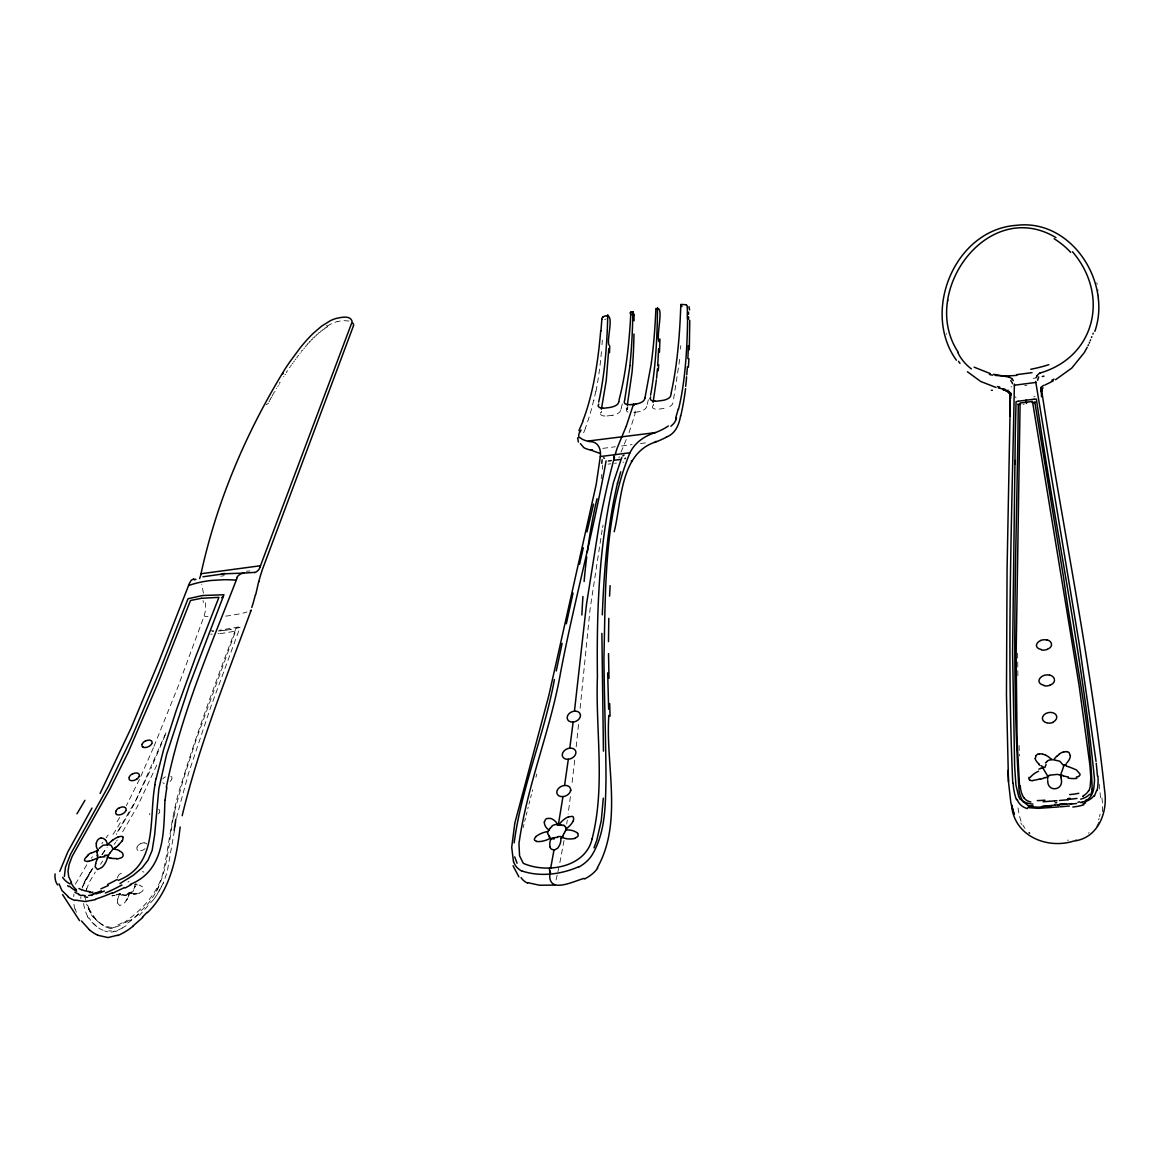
<?xml version="1.0" encoding="UTF-8"?>
<svg xmlns="http://www.w3.org/2000/svg" width="1163" height="1163" viewBox="0 0 1163 1163"><rect width="100%" height="100%" fill="white"/><g stroke="black" fill="none" stroke-linecap="round" stroke-linejoin="round"><path stroke-width="0.75" stroke-dasharray="5 3.75" d="M134.675 887.674C136.58 882.034 131.971 894.027 132.713 891.018M602.376 469.198L602.521 465.113M680.544 349.104L680.791 345.6M601.445 412.734L601.431 411.266M580.119 708.296L590.077 609.078L602.129 530.037M679.701 359.338L673.29 401.075M578.534 724.447L576.15 747.126M653.344 405.698L653.344 404.23M574.711 760.122L571.774 785.403M570.393 796.655L568.14 814.013M601.838 474.3L601.184 478.676M117.55 878.05L117.565 877.949A10.99 7.472 -25.3 0 1 117.783 876.989M567.297 820.017L566.715 823.971M627.875 406.469L627.337 409.609L627.133 406.977M564.04 840.544L559.766 863.135M1100.096 814.085L1099.587 816.63M602.594 527.58L603.059 525.153M652.428 405.902L652.399 406.061A7.647 3.722 -15.9 0 0 656.935 409.231A8.839 4.187 -14.2 0 0 659.116 409.1L664.204 408.402A8.839 4.172 -14.1 0 0 666.457 407.98M86.135 890.974L86.644 888.459M595.834 391.262L593.828 400.465M173.316 817.327C167.268 850.807 167.835 890.175 138.106 913.086M626.741 407.908L626.508 408.954M626.494 409.027L626.392 409.521A7.632 3.605 -14.6 0 0 628.093 412.124M558.691 868.252L557.949 871.639M648.329 399.723L647.239 404.39M557.193 875.027L555.623 881.743M672.883 402.863L672.737 403.517A7.676 3.649 -14.1 0 1 666.428 407.864M174.61 811.454L183.1 780.184L196.024 740.133L235.609 631.058L225.142 632.919M600.704 412.313L600.515 413.112M523.205 827.547L523.946 824.451M524.687 821.34L525.458 818.214M622.321 403.866L621.318 407.835M526.228 815.074L527.013 811.934M527.798 808.765L528.191 807.195M646.744 406.425L646.599 406.977A7.632 3.62 -14.5 0 1 640.246 411.324M528.991 804.026L529.805 800.871M530.604 797.716L531.418 794.562M535.925 777.247L536.739 774.107M532.247 791.407L532.654 789.837M621.231 408.169L620.94 409.303M129.108 893.998A23.056 14.072 -34.5 0 1 128.744 895.35C129.965 892.166 126.709 900.642 128.09 897.08A22.969 14 -34.7 0 1 127.392 898.534L125.749 901.281A14.232 8.839 -33.9 0 1 125.095 902.125L124.921 902.357A10.554 6.615 -33.7 0 1 123.99 903.375L119.774 905.599L117.492 903.011M86.455 889.637L89.362 882.092L95.337 872.046M1099.137 818.33L1098.642 819.886M82.515 886.875L92.938 868.092M204.179 615.925L205.633 609.877L205.328 602.754M235.551 629.488C216.289 680.5 197.23 731.629 181.413 783.833C171.208 813.388 169.725 844.818 162.427 875.041C156.423 894.58 141.45 910.266 124.688 922.128C109.191 935.75 91.775 920.282 86.687 904.087M585.527 428.144L582.212 436.183M82.079 888.11L84.637 881.481L92.051 869.095M117.885 876.655L118.539 875.361A3.707 2.5 -25.6 0 1 120.152 873.835A2.849 1.89 -26 0 1 121.257 873.486L122.319 873.413A5.146 3.344 -25.3 0 1 122.784 873.442L123.627 873.631M629.038 432.665L634.867 414.668L635.216 409.492M75.362 884.142L87.181 864.153M165.916 732.792L136.653 798.836L116.169 834.191M620.998 452.203L626.508 438.844M84.027 883.051L85.96 879.184M165.262 734.972L151.146 768.336M154.01 746.312L177.794 687.275L204.077 616.245A107.083 74.868 20.4 0 0 207.988 616.477M157.339 894.129L163.503 882.601L167.225 871.756L177.169 815.176L188.566 773.206L210.561 707.598L240.058 627.439L230.608 629.459M153.414 747.722L140.796 776.39M156.772 765.109L137.481 806.352L121.112 834.38M149.591 771.839L131.957 808.43L116.358 834.394M139.458 779.297L126.345 805.668M159.2 891.076L163.503 882.601M156.423 891.221L160.349 883.618M266.022 404.855L266.312 404.288A1.774 0.93 -21.4 0 0 268.479 403.139M127.305 898.752L126.098 900.773A20.004 12.241 -34.5 0 0 127.247 898.752M84.579 881.714L91.862 869.517L88.184 875.405M119.687 817.473L116.998 821.878M120.719 893.896L119.891 893.896A24.263 15.948 -29.7 0 0 119.455 894.609M157.02 894.638L154.345 898.548M100.483 864.313L102.664 861.071M102.097 854.66L107.185 847.391M101.922 854.543L106.647 847.769M116.562 841.009L117.332 839.904M115.791 842.099L114.25 844.294M91.31 858.236L92.357 856.768M108.174 834.99L106.066 837.869M101.821 843.64L102.882 842.201M153.952 899.101L139.371 915.426M129.035 893.228L128.061 894.114M129.035 881.365L127.93 882.165M121.926 894.609C128.177 897.531 135.882 891.381 134.937 884.665L136.013 883.895M131.841 891.774L130.169 892.646M134.923 884.81L135.678 884.243M129.515 920.02L122.871 924.207M1088.364 833.188L1089.193 832.606M126.084 925.733L122.289 927.929M127.741 894.318L127.639 894.376A7.748 7.109 69.3 0 1 122.566 894.667M122.1 885.392L120.661 885.973M120.182 893.475L116.867 894.769L120.138 893.475L119.222 893.882M139.502 893.082L141.959 891.599A3.184 1.759 -40.4 0 0 142.875 890.509A3.649 2.006 -40.3 0 0 143.412 888.75L143.093 887.529A10.205 5.67 -37.4 0 0 142.671 886.947M118.263 894.274L115.689 895.147M115.021 931.025L113.741 931.374M1035.114 396.539L1033.834 396.845M113.901 895.525L114.454 895.452M113.131 895.67L114.512 895.408M238.735 626.988L219.516 630.244M230.347 629.503L226.116 630.142M1068.39 840.108L1067.489 840.238M220.679 576.194L224.197 575.685M225.898 630.172L223.078 630.535M225.041 632.934L219.298 633.617M638.036 411.876L638.414 411.818A7.865 3.707 -14.5 0 0 640.29 411.426M612.043 415.322L607.028 415.976A8.781 4.114 -14.9 0 1 604.876 416.136M633.879 412.429L637.891 411.891M1026.842 385.258L1024.705 385.535M1023.033 404.302L1024.21 404.157M602.797 448.38L615.314 446.766M621.594 445.967L632.091 444.615M640.493 443.525L646.802 442.725M608.075 464.124L610.851 463.775M614.573 463.296L616.434 463.063M622.932 462.234L623.862 462.118M222.889 630.564L220.316 630.84M246.382 571.28L249.929 570.917M220.141 630.855L218.237 631.015M219.095 633.631L217.961 633.733M1011.912 386.828L1010.967 386.901M213.658 631.32L212.146 631.393M212.233 634.126L210.707 634.184M210.532 630.826L213.57 630.68M135.17 884.781L135.998 884.767M136.158 884.781L137.481 884.869M326.338 325.611L327.355 326.396M348.958 321.046L345.178 320.712A19.117 9.726 -19.8 0 0 337.314 321.613M131.753 893.635L134.515 893.969L133.178 893.882A20.832 13.607 -45.6 0 0 134.53 893.925M139.08 885.13L140.2 885.45M104.67 930.938L104.83 930.996A28.682 20.861 -44.5 0 0 107.708 931.781M92.008 922.39L97.721 927.362A58.092 42.987 -50 0 0 98.739 928.045L101.385 929.571A41.548 30.107 -43.4 0 0 104.699 930.734M270.514 398.415L270.412 398.328A1.774 0.93 -21.3 0 0 271.72 397.266M286.723 371.491L286.636 371.39A1.759 0.901 -20.8 0 0 287.741 370.692M305.956 345.178L306.029 345.266A1.73 0.887 -20.3 0 0 307.73 344.306M307.57 343.347L307.613 343.39A1.73 0.887 -20.2 0 0 309.373 342.474M96.006 919.7L87.399 906.253L90.67 912.781L85.844 900.569M312.731 337.968L312.745 337.982A1.73 0.872 -20.1 0 0 314.606 337.11M88.562 918.247L87.458 916.677M316.467 334.464L316.496 334.522A1.73 0.872 -20 0 0 318.4 333.592M1021.579 824.48L1020.838 822.895M76.453 912.257L75.188 909.132M309.518 341.98L309.358 341.66A1.73 0.872 -20.2 0 0 311.059 340.686M203.438 593.159L201.766 584.233M946.449 333.548L946.624 334.333M325 328.097L324.957 327.85A1.701 0.858 -19.9 0 0 327.254 326.847M1099.18 784.007L1100.605 798.429M85.742 899.668L85.611 898.359M80.829 898.505L80.785 896.964M1019.093 745.468L1019.413 756.023M1017.625 653.199L1017.901 676.328M618.905 457.786A146.015 32.855 83.6 0 1 619.283 456.652M604.716 319.651A3.896 3.14 -27 0 1 606.097 318.938M602.332 340.061A303.165 81.047 80.9 0 1 602.012 344.757M601.445 351.677A303.165 81.047 80.9 0 1 596.663 387.657A297.452 79.258 80.9 0 1 595.921 391.466M593.712 400.116A395.9 107.578 80.2 0 1 585.44 427.868M620.664 410.437A7.603 3.751 -13.9 0 1 614.282 414.886A8.781 4.143 -14.9 0 1 612.043 415.336M604.949 416.02A7.618 3.591 -15.1 0 1 600.471 413.112M203.045 600.515A45.183 25.106 73.8 0 1 203.394 602.536M74.955 909.219A58.339 45.037 -21.8 0 1 73.749 902.561M73.72 896.658A58.339 45.037 -21.8 0 1 73.981 894.129M120.283 822.706A296.347 213.309 -8 0 1 111.837 836.124M225.637 616.099A100.643 70.289 20.2 0 0 228.617 615.779L240.145 613.788A110.078 77.02 20.4 0 0 246.992 611.971M236.612 628.02A3.896 3.3 -45.9 0 1 237.775 627.25M138.339 914.351A68.632 51.274 -43.4 0 1 125.531 924.483M122.333 928.045A40.516 31.168 -43.8 0 1 118.393 929.935M117.783 930.618A29.22 21.952 -42.9 0 1 115.035 931.563M113.727 931.636A16.965 11.761 -39.1 0 1 111.052 932.072M111.357 930.807A17.881 12.008 -37.3 0 1 108.653 930.938M96.733 926.606A74.417 55.228 -49.9 0 1 89.013 917.869M87.69 916.531A67.803 50.532 -39.1 0 1 83.591 903.535M100.512 923.407A70.812 51.812 -41.7 0 1 91.325 914.787M103.158 925.472A54.85 40.007 -49.6 0 1 100.425 923.596M110.311 928.408A30.645 22.17 -46.6 0 1 103.391 925.443M112.389 928.408A11.659 8.199 -41.8 0 1 110.689 928.321M115.37 926.984A15.555 10.191 -35.7 0 1 112.622 927.652M122.289 922.739A32.709 22.955 -38.8 0 1 115.878 925.792M138.673 913.711A71.277 54.719 -42.1 0 1 129.951 920.762M173.912 817.124A405.117 224.91 -39.4 0 1 175.22 811.265M327.166 326.12A22.257 11.339 -19.7 0 1 337.299 321.54M269.569 401.162A1.774 0.93 -21.3 0 1 268.944 401.802M270.645 399.214A1.774 0.93 -21.3 0 1 269.249 400.217M272.811 395.318A1.774 0.93 -21.2 0 1 271.837 396.147M273.916 393.37A1.774 0.916 -21.2 0 1 272.52 394.373M275.035 391.437A1.774 0.916 -21.2 0 1 273.625 392.44M276.707 388.151A1.774 0.916 -21.1 0 1 276.213 388.442M278.422 385.651A1.774 0.916 -21 0 1 277.666 386.349M279.585 383.732A1.774 0.916 -21 0 1 279.135 384.212M280.225 382.336A1.759 0.916 -21 0 1 279.324 382.787M283.917 376.507A1.759 0.901 -20.9 0 1 283.496 376.797M285.546 374.166A1.759 0.901 -20.8 0 1 284.935 374.762M286.767 372.262A1.759 0.901 -20.8 0 1 286.389 372.683M290.576 366.578A1.759 0.901 -20.7 0 1 289.296 367.493M291.709 364.891A1.759 0.901 -20.7 0 1 290.75 365.545M293.178 362.827A1.759 0.901 -20.6 0 1 292.218 363.597M294.515 360.966A1.745 0.901 -20.6 0 1 293.658 361.664M295.882 359.076A1.745 0.901 -20.6 0 1 295.126 359.745M297.292 357.215A1.759 0.901 -20.5 0 1 296.594 357.855M298.658 355.355A1.745 0.887 -20.5 0 1 298.033 355.936M297.568 356.169A1.745 0.887 -20.5 0 1 297.103 356.329M300.098 353.494A1.745 0.887 -20.5 0 1 299.749 353.872M301.551 351.648A1.745 0.887 -20.4 0 1 300.941 352.215M303.034 349.816A1.745 0.887 -20.4 0 1 301.508 350.761M304.575 347.955A1.745 0.887 -20.3 0 1 303.848 348.595M306.116 346.138A1.73 0.887 -20.3 0 1 305.273 346.821M312.803 338.898A1.73 0.872 -20.2 0 1 311.088 339.858M316.467 335.351A1.715 0.872 -20.1 0 1 314.635 336.325M320.45 331.877A1.715 0.872 -20 0 1 318.502 332.851M322.573 330.19A1.701 0.858 -20 0 1 320.552 331.164M324.884 328.431A1.701 0.858 -19.9 0 1 322.718 329.507M130.067 892.762A2.5 2.035 -57.4 0 1 129.297 892.791L129.238 893.271A24.161 14.77 -34.3 0 1 129.151 893.795M129.006 892.573A4.565 3.373 -12.3 0 1 127.378 893.693M122.26 895.306A4.405 3.78 62.2 0 1 119.731 894.042M117.507 902.866A17.474 11.354 -31.2 0 1 117.797 899.464M117.71 899.348A22.766 14.988 -29.6 0 1 118.088 897.952L118.742 896.135A22.853 15.061 -29.5 0 1 119.396 894.74M130.154 893.199A20.018 12.837 -42.2 0 1 129.282 892.791M142.468 871.77A3.242 1.832 -34.8 0 1 143.892 872.163M135.969 883.851A19.495 12.72 -35.1 0 1 135.112 884.52M140.418 885.799A15.875 8.621 -32.1 0 1 142.468 886.86M139.502 893.039A9.304 5.641 -41.4 0 1 138.455 893.417M137.772 893.373A15.773 9.886 -42.8 0 1 134.763 893.751M131.477 893.678A21.85 14.247 -45.1 0 1 130.314 893.286M170.743 776.288A5.35 3.155 -28.6 0 1 171.717 777.146A5.103 3.053 -30.5 0 1 171.862 778.934M171.731 779.181A5.103 3.024 -31.7 0 1 170.103 781.405M164.317 783.339A5.51 3.358 -31 0 1 163.634 783.164A5.51 3.533 -31.1 0 1 163.256 783.092A5.103 3.242 -30.1 0 1 162.762 782.801M162.791 778.934A5.103 3.242 -26.4 0 1 165.437 776.84M158.517 809.23A5.452 3.256 -29.4 0 1 159.505 810.102A5.204 3.14 -31.3 0 1 159.636 811.963M159.505 812.21A5.204 3.126 -32.5 0 1 158.473 813.867M149.765 814.841A5.204 3.344 -30.9 0 1 149.809 813.373M140.578 843.684A5.888 3.547 -29.2 0 1 144.212 842.826M144.168 842.913A5.568 3.358 -30.2 0 1 146.8 844.076M145.084 848.699A5.742 3.562 -32.7 0 1 138.455 850.56A5.742 3.736 -32.9 0 1 138.092 850.473M137.932 850.429A5.321 3.431 -31.9 0 1 137.03 847.464M136.987 847.231A5.321 3.445 -28.2 0 1 140.418 843.8M1021.056 821.311A91.339 64.866 31 0 1 1017.785 805.465M1025.025 828.376A26.356 20.047 23.7 0 1 1022.815 825.003M1076.415 839.73A44.95 43.743 30.6 0 1 1075.601 839.919M1098.642 822.415A24.263 21.225 -23.7 0 1 1096.694 826.428M1101.913 797.934A94.799 71.219 -40.6 0 1 1102.306 813.664M1015.692 396.743A13.636 6.934 31.2 0 1 1015.91 397.891M947.99 301.333A210.866 119.208 -26.4 0 1 948.325 299.647M1098.177 294.428A200.254 124.078 2 0 1 1098.076 302.569M1096.811 282.74A200.254 124.078 2 0 1 1097.116 284.412M1097.814 289.442A200.254 124.078 2 0 1 1097.974 291.099M1035.463 377.946A62.206 9.449 -10 0 1 1033.209 378.382M1008.946 390.027A58.586 16.02 -7.1 0 1 1004.352 390.259M112.884 895.699L112.767 895.728A17.954 13.491 -31.9 0 1 111.895 895.859L112.884 895.699M136.682 893.838L134.661 893.969L136.682 893.838"/><path stroke-width="1.5" d="M687.348 307.032L687.304 318.807M629.881 365.516A387.105 89.086 79.5 0 0 632.846 311.786L634.082 315.086L632.701 315.289M601.882 633.384L603.437 751.094M608.482 641.627L608.787 618.367M1063.723 765.966L1061.906 771.563M689.761 320.421L689.31 349.772M608.932 345.018C606.475 339.48 614.471 314.737 606.577 315.798M1015.197 463.79L1015.255 460.446M1063.854 765.734L1064.552 765.152M658.854 341.588C656.194 334.479 664.349 305.157 656.557 308.936M1018.279 404.593C1017.102 533.119 1010.676 662.096 1019.05 790.447A91.63 64.895 -36 0 0 1019.573 793.268L1021.303 798.37A31.663 22.242 -39.8 0 0 1023.295 801.845M1010.036 416.005L1010.385 392.556L1010.487 398.269M1012.769 783.266C1006.635 650.306 1011.912 517.099 1014.383 384.11M659.944 338.985L659.465 352.171M609.514 352.665L609.746 345.905M632.948 311.757L630.128 312.614L630.84 315.071M1060.918 776.71A24.699 18.681 -2.1 0 0 1060.482 775.14L1061.499 772.436M658.621 348.696L657.691 365.633M1041.466 387.904L1040.638 391.509L1042.964 387.831M1047.645 777.931L1047.63 779.181M602.303 614.864C604.12 570.524 607.333 525.923 617.64 482.63M608.787 348.624L606.243 380.577L601.402 409.231M570.699 789.997L570.655 790.404A7.211 5.263 -22.9 0 0 564.564 785.461L568.329 759.25M609.572 596.125L610.124 585.643M601.678 321.337L601.809 319.374M601.794 319.52L601.794 319.447A4.027 3.038 -24.4 0 1 602.885 316.976M603.306 798.167L601.271 820.685L596.793 840.253M688.409 367.217L688.932 358.669M1047.645 777.829L1047.834 776.215M164.957 800.115C163.634 831.458 165.306 870.331 130.271 884.374M601.634 321.918L600.937 331.135M658.229 370.721L658.709 364.702M657.444 368.875L656.572 378.266M601.794 463.368L602.129 459.734M686.475 378.964L685.661 386.349M606.083 460.897C593.508 531.782 574.144 601.387 560.653 672.156C550.593 730.262 526.97 785.33 518.96 843.727L519.57 855.823L523.292 863.324C546.697 873.747 585.454 867.7 592.171 838.712L591.982 839.308C605.647 786.333 595.441 730.742 597.404 676.808C596.619 611.694 598.785 545.898 613.526 482.238L621.812 457.292M629.953 365.72L624.735 399.752M656.412 379.792L653.112 402.325M569.826 748.158A7.094 5.248 -23.5 0 1 575.874 753.101A7.094 5.248 -23.5 0 1 568.329 759.265A7.094 5.248 -23.5 0 1 562.296 754.307A7.08 5.219 -24.2 0 1 569.797 748.143L573.141 722.034A6.862 5.132 -24 0 1 567.544 715.914L567.748 715.492A6.847 5.132 -24.6 0 1 569.463 713.326A6.905 5.19 -24.5 0 1 574.449 711.175L586.53 604.077L599.163 524.571A928.016 168.446 86.8 0 1 614.137 458.469M514.162 842.855C521.504 787.162 544.328 734.812 554.388 679.57M1092.202 789.125C1089.818 718.312 1072.955 648.373 1063.68 578.229L1034.866 402.485M96.253 843.64L96.34 843.102A11.194 6.237 -37.1 0 1 96.587 842.157L97.343 840.529A3.765 2.108 -37 0 1 98.928 838.843A2.893 1.672 -36.9 0 1 99.945 838.334L100.948 838.116M651.454 362.754L645.145 396.859M598.32 405.727L598.683 404.012M614.166 531.709C621.798 502.489 619.516 452.669 656.426 441.736M180.149 826.966C176.645 857.64 170.467 890.146 147.396 912.679M544.444 821.907L545.462 819.537A3.024 2.166 -23.4 0 1 547.061 818.476L550.375 818.403A11.368 8.199 -23.5 0 1 552.207 819.057A20.629 14.857 -23.6 0 1 557.789 824.93M166.324 787.525C180.512 715.056 210.488 646.802 237.019 578.215M570.539 790.942L570.626 790.535A7.211 5.263 -22.9 0 1 562.95 796.611L558.342 824.843M107.316 857.901A24.568 15.541 -29.9 0 0 107.432 857.378L107.505 856.855A2.559 1.425 -49.9 0 1 107.985 856.07M154.955 784.894C148.617 818.926 158.604 864.691 118.175 880.391M560.799 838.218A18.71 13.273 -22.7 0 1 557.644 848.234L553.937 850.298L550.71 867.976M200.763 574.9C216.478 501.791 246.352 431.662 285.604 368.133A477.004 267.781 -16.6 0 1 289.471 362.391L299.952 348.159A195.035 102.344 -20.4 0 1 307.061 339.741L310.521 336.049A109.075 55.766 -21.3 0 1 313.283 333.316L321.511 326.236L330.277 320.741A18.143 8.984 -21.9 0 1 336.034 318.473C340.977 317.499 349.932 314.984 352.04 321.119A13.491 6.673 -21.8 0 1 351.938 322.369L259.814 567.515M550.157 870.942C546.043 895.35 571.687 881.888 584.059 878.385M650.321 398.473L650.626 396.903M200.705 575.205L199.658 578.578M627.308 405.131L632.032 372.364A307.105 69.795 80.1 0 0 633.966 334.014M156.147 778.73L163.62 749.539L176.514 709.663L195.617 656.964L218.906 597.36L201.533 598.291M182.169 815.728C199.047 745.294 226.291 677.855 251.223 609.994M556.248 670.978L562.107 643.386M624.618 400.305L624.284 401.875A7.472 3.504 -14.6 0 0 628.95 404.637A7.996 3.736 -14.6 0 0 630.55 404.666L630.986 404.622M566.337 623.775L573.039 593.086M671.327 393.196L670.47 396.379A7.589 3.722 -13.3 0 1 664.393 400.072A9.638 4.536 -14.1 0 1 662.169 400.479L657.182 401.133A9.624 4.507 -14.2 0 1 655.016 401.308M255.7 594.715L258.724 581.471M579.508 564.302L583.303 547.758M586.995 531.927L593.537 504.102M680.588 415.671C679.163 424.422 675.616 433.494 666.588 436.997M1096.709 790.259L1094.412 796.103M644.738 398.458L644.971 397.586L644.564 399.156A7.487 3.678 -13.5 0 1 638.153 403.561A8.01 3.765 -14.5 0 1 636.394 403.91L636.103 403.939M678.32 408.867L675.688 417.895M618.774 401.787L619.036 400.828M1094.848 331.368C1112.017 282.187 1071.443 218.775 1016.724 225.302C954.91 229.315 921.154 311.451 956.408 360.225M618.731 401.933L618.512 402.732A7.283 3.562 -14.1 0 1 612.087 406.963A9.566 4.478 -14.9 0 1 609.892 407.457L604.964 408.097A9.58 4.463 -14.9 0 1 602.841 408.271M59.793 871.349L67.832 851.883L91.979 808.052M615.183 454.646L615.692 452.829A155.784 35.064 83.6 0 1 617.451 447.45L626.174 426.37M617.466 483.299L620.737 471.785M1029.051 777.291L1028.848 778.352A3.722 2.719 -24.4 0 0 1030.258 780.315M1036.088 377.786L1037.105 375.707M1091.505 337.474L1091.795 336.689M261.675 571.455L353.508 325.713A12.88 6.542 -19.7 0 0 353.537 325.291M593.988 847.798L596.604 840.849M578.941 430.586L582.852 421.486M1090.269 340.672L1090.589 339.872M1092.479 792.933L1092.74 792.308A48.017 34.149 20.5 0 0 1093.874 787.496L1094.456 781.565A133.425 96.02 19.6 0 0 1094.456 778.919C1081.837 651.44 1054.812 525.734 1036.378 399.098L1034.329 399.185M626.334 425.992L633.559 404.041L634.169 405.436M1089.222 343.1L1089.586 342.271M562.325 836.648L562.165 837.011A3.271 1.614 -62.2 0 0 562.063 837.622M96.892 851.781L97.096 851.389A6.397 4.274 39.7 0 1 97.736 850.72M1088.059 345.6L1088.466 344.771M1087.231 347.272L1084.556 352.069M562.732 835.848L563.939 833.638M100.105 793.428L131.07 728.096L158.953 661.267L189.336 583.535L191.183 580.279L193.436 579.072M565.233 831.327L564.186 833.217M565.363 831.08L565.814 830.251M668.376 426.021L665.28 427.94A41.112 14.567 -12.4 0 1 661.776 429.801A46.026 16.282 -12.4 0 1 656.557 432.156C644.985 435.558 634.242 442.638 629.401 454.064C603.699 518.131 605.734 589.641 603.931 657.531C604.237 698.105 605.879 738.65 605.996 779.225C605.458 804.97 605.647 832.737 591.807 855.401A31.038 22.301 -20.8 0 1 578.985 866.973M107.796 855.997L109.787 853.279M1035.884 755.746L1035.332 758.552M282.624 373.919L282.842 373.643A2.021 1.294 20.1 0 1 283.263 373.468M1084.076 352.854L1071.777 368.06L1055.568 379.719M122.071 841.082L122.202 840.864A11.179 7.458 -24.6 0 0 122.726 839.904L123.045 837.273M99.248 848.379L103.1 845.239L107.534 844.89A20.832 13.433 -29.8 0 1 108.479 843.786M597.244 867.918C623.194 822.125 605.312 764.716 608.845 715.361M109.86 853.162L112.666 849.455M1066.936 762.812L1067.692 761.896A19.655 14.378 7.5 0 0 1070.411 755.543M550.593 872.439C549.343 873.006 548.907 865.97 550.637 868.136M535.678 836.924L534.486 838.727A3.053 2.166 -23.4 0 0 534.733 840.34L536.608 841.3M1045.464 762.972L1046.86 761.765M1056.571 756.284L1054.158 759.148A25.048 18.986 -0.2 0 0 1053.678 759.933M86.76 856.535L85.364 858.12A3.693 1.963 -40.1 0 0 84.506 859.951A3.227 1.701 -40 0 0 84.739 860.751L86.396 861.376A9.464 4.841 -35.2 0 0 87.283 861.405L87.588 861.332M142.758 917.476L132.713 926.228M118.321 845.341L116.213 847.1M87.995 855.445L87.763 855.648A10.365 5.873 -39.4 0 0 86.731 856.506M111.735 840.907L110.02 842.375A23.216 15.177 -29.5 0 0 108.726 843.48M113.16 839.831L113.8 839.41A17.43 12.182 -28.5 0 1 117.245 837.375L118.103 837.069M1059.057 754.191L1059.377 753.973A18.027 14.349 9 0 1 1061.877 752.519M1039.722 373.119C1095.895 356.954 1109.546 294.69 1072.446 251.717M561.903 837.68L561.206 838.087M1045.043 384.997L1053.256 380.912M119.934 883.56L133.367 875.216L142.249 867.685L148.064 860.097L152.135 850.444L154.664 834.714L158.866 788.718L166.585 754.496L189.424 685.036L223.95 594.758L202.595 595.514M91.848 852.901L97.169 850.676M124.528 887.514L112.448 893.329M578.796 866.711C561.467 874.271 540.635 877.135 522.449 871.131M96.951 858.25L97.925 858.047A24.714 14.915 -33.7 0 0 97.474 858.759M108.29 885.552L100.905 888.808M96.427 858.498L93.055 859.908M1045.188 777.48L1043.763 778.105M1078.406 776.491L1076.327 777.117M1038.893 769.136L1039.271 768.976A25.819 22.751 -11.3 0 1 1040.725 768.481M104.394 891.032L100.352 892.632M1043.211 778.323L1040.463 779.326M117.783 935.168L107.97 937.567L97.707 935.226M1040.812 640.479L1040.609 640.551A7.385 5.088 -10.4 0 0 1036.815 643.997A7.327 4.986 -12.3 0 0 1036.509 645.014A7.312 4.972 -12.5 0 0 1036.466 645.785M1047.369 649.216L1047.412 649.201A7.414 5.045 -1.4 0 0 1051.512 644.287M575.104 838.145L577.371 836.822A3.053 2.195 -22.1 0 0 578.215 835.136L577.604 833.478M1049.971 685.109L1050.262 685.007A7.705 5.393 -0.9 0 0 1054.478 680.195M1085.675 802.921L1083.015 803.793M568.722 816.862L572.109 816.368A3.024 2.181 -22.5 0 1 573.417 817.167L573.679 819.45A10.961 7.952 -22 0 1 573.228 820.874M92.647 860.053L91.426 860.46M108.086 844.469L111.067 845.356L113.247 849.077M1037.919 754.22L1039.228 753.915M91.208 860.533L91.092 860.576A18.215 8.548 -32 0 1 89.347 861.071L89.115 861.085M1081.953 802.252L1080.689 802.615M95.526 899.61L85.219 901.543L75.377 900.089M1049.244 775.227L1057.414 774.384L1060.452 775.096M92.488 895.132L91.208 895.423M254.392 572.385L245.277 572.996A22.388 14.305 58.8 0 0 236.612 577.778M1063.956 751.865L1065.134 751.661M1018.032 401.264L1016.055 401.7L1015.299 433.305L1012.58 652.676L1014.645 766.388L1015.924 785.054L1018.643 796.277M1018.352 401.206L1034.009 399.2M1014.383 385.229L1035.826 382.438L1079.06 642.848L1096.026 761.387M202.944 576.79L224.226 573.781L244.099 573.097M1032.046 372.654L1016.869 374.631M1054.608 760.02L1059.784 761.227L1063.622 765.559M1076.531 803.459L1070.382 804.229M202.406 595.543L188.043 598.727L158.255 674.555L131.012 738.985L108.421 786.188L70.478 854.398L65.477 867.118L64.387 876.393M201.33 598.305L190.485 600.486L157.616 684.033L128.061 752.606L110.078 788.834L72.208 856.244L69.097 864.603L68.006 871.218L68.733 876.815L71.437 882.324M606.214 315.842L605.327 315.987A3.693 2.806 -24.3 0 0 603.016 317.048M608.336 460.999L611.273 460.592M1018.454 404.491L1020.474 404.215M631.058 404.608L635.885 403.968M200.995 573.737L260.512 565.741M579.901 437.535L581.602 438.829A41.01 14.508 -12.6 0 0 583.826 439.934A45.968 16.238 -12.6 0 0 587.489 441.111L655.467 432.607M592.374 449.718L590.397 450.008A46.375 16.573 -12.6 0 1 583.884 447.682L580.381 443.597M655.249 441.635L657.357 441.359A46.433 16.616 -12.4 0 0 666.632 437.012M513.465 861.652L511.705 847.26L514.831 823.055L548.82 695.561L596.168 484.637L600.312 456.55L630.113 452.741M631.32 461.173L632.25 461.057M1088.844 790.724A37.012 26.545 16.7 0 0 1090.196 786.522L1090.836 777.582L1089.905 765.21L1079.09 685.356L1032.482 401.453L1020.184 403.023L1020.067 405.393L1016.142 653.737L1017.058 739.348L1019.5 785.825M1032.148 402.718L1034.692 402.413M620.388 459.472L614.369 460.199L613.875 456.172L614.558 457.582M1071.588 803.633L1066.791 804.113M221.566 573.868L225.113 573.504M1068.434 799.693L1059.522 800.493M1069.349 806.032L1060.176 806.817M103.507 856.84L104.888 856.709M99.248 857.189L100.163 857.116M102.737 856.913L100.512 857.102M1066.558 804.142L1060.002 804.694M1051.832 805.77L1042.862 806.468M1049.433 801.307L1054.419 800.9M1054.637 800.885L1056.978 800.696M1049.084 801.336L1043.138 801.743M1059.013 804.767L1057.749 804.869M1054.754 805.101L1041.539 806.54M1054.914 805.087L1057.312 804.898M1058.941 806.918L1038.326 808.343L1027.903 807.616M1057.589 805.305L1059.435 805.159M554.809 885.087L539.617 885.247L527.944 882.702M1039.649 753.886L1040.827 753.886A10.947 8.635 -17.8 0 1 1042.702 754.191M116.707 858.861L117.536 858.817A9.435 5.946 -21.2 0 0 118.728 858.614L121.548 857.654A3.227 2.21 -22.1 0 0 122.58 856.724A3.693 2.559 -21.7 0 0 123.118 854.936L122.682 853.497A10.351 7.152 -24.8 0 0 122.159 852.755L122.013 852.581A16.122 11.179 -27 0 0 119.542 850.996M1065.555 751.618L1066.922 751.691M553.937 850.298L550.913 848.772A11.252 7.996 -22.8 0 1 550.186 847.275M1032.817 780.78L1030.723 780.518A4.972 3.605 -23.2 0 1 1030.244 780.329M113.465 849.092L114.57 849.194M1033.151 806.017L1031.974 805.901M556.83 824.669L556.99 824.683A3.62 2.922 -24.1 0 1 557.877 824.8M1033.34 806.526L1028.761 805.683M114.744 849.208L116.678 849.601M1068.361 776.971L1065.323 776.433M993.667 374.297L1009.15 377.117M194.788 579.159L195.936 579.436M1003.044 388.965L998.465 388.02M1003.349 389.024L1005.443 389.474M1046.729 639.984L1046.395 639.926A7.705 5.67 -6.6 0 0 1040.783 640.435M589.772 441.635C598.247 441.388 601.329 449.383 600.312 456.55M589.35 441.547L588.304 441.315M591.051 450.168L599.527 453.265M1068.317 766.621L1067.997 766.548A26.109 22.708 4.7 0 0 1066.384 766.199M1064.828 776.317L1063.098 775.881M111.648 858.367L110.122 857.945M1068.71 766.722L1076.415 769.906L1079.991 774.02A3.823 2.777 14.5 0 1 1078.886 776.244A5.103 3.663 12 0 1 1078.421 776.506M990.382 373.614L974.1 367.159M82.035 895.176L82.268 895.234A29.017 14.552 -22.4 0 0 85.204 895.597M996.037 387.453L980.7 381.479L967.398 371.724M117.521 849.862L119.251 850.56M1003.073 389.605L1008.655 391.669L1003.146 389.547C1004.716 388.079 1013.162 396.467 1009.746 393.167L1010.923 394.49L1009.746 393.167M79.04 894.216L76.671 893.169A58.412 27.36 -17.3 0 1 75.726 892.719L74.897 892.195M1028.034 805.421L1023.309 801.83M1045.711 755.223L1045.944 755.339A23.682 18.855 -18.4 0 1 1048.663 756.939L1051.614 759.468M1055.902 237.601C988.07 196.62 918.305 292.698 958.356 352.462M68.239 896.644L61.93 890.524L59.051 883.88M1039.707 765.225L1038.763 764.382M89.318 929.688L81.497 921.009M1008.306 391.713L1011.185 394.708L1008.277 391.495L1011.04 394.606L1008.277 391.655L1010.022 393.516M1012.086 378.978L1013.336 380.621M98.259 850.211L98.186 850.138A23.115 13.316 -30.2 0 1 97.823 849.746M68.486 886.642L67.716 885.595M79.578 920.66L62.555 894.58M960.013 363.423L958.501 361.315M98.143 857.436L96.936 855.387M1020.285 799.432L1020.038 799.039A38.859 27.999 -30.8 0 1 1018.614 796.292M550.884 838.959A8.097 5.771 -22.8 0 1 550.303 838.654L549.212 836.953M518.902 876.887L513.057 865.781M1017.145 800.159L1016.477 798.908M566.134 828.681L566.337 829.117A6.993 5.015 -22.5 0 1 566.425 829.582L566.425 829.582A3.445 0.814 -89.7 0 0 566.265 829.612A5.771 1.018 -75.9 0 0 565.887 829.83M517.055 863.222L514.7 856.884M689.019 306.683L689.586 309.896M1047.689 776.041L1043.167 768.539M578.404 442.027L577.589 437.87M107.374 843.8L106.385 841.43A23.275 13.898 -39.4 0 0 105.702 840.427M681.94 306.654L681.111 304.401L683.931 304.619A3.736 2.849 -22 0 1 686.243 305.04M1010.414 393.603L1007.071 569.754L1006.46 695.067L1008.495 781.783L1010.836 802.615L1014.151 814.391L1011.592 805C1013.773 835.688 1046.802 849.644 1073.769 841.053C1097.727 838.334 1107.83 812.952 1104.734 791.61C1090.472 659.072 1062.851 528.322 1042.586 396.67L1041.161 387.991L1041.67 391.277L1041.525 390.332M1035.826 382.438L1035.695 381.508M1026.144 400.028L1026.522 402.994M1026.478 403.43L1026.275 402.005M95.337 867.089L97.576 869.561L101.922 867.409A10.729 6.658 -30.6 0 0 102.809 866.493L103.1 866.188A14.465 9.042 -30.4 0 0 103.696 865.432L104.132 864.865A20.338 12.778 -30.2 0 0 105.339 862.859L105.513 862.641A23.376 14.799 -29.7 0 0 106.167 861.26L106.88 859.472A23.464 14.886 -29.6 0 0 107.272 858.12M1096.244 763.233L1097.465 776.128M1047.732 780.518C1047.311 792.788 1064.043 790.578 1061.238 779.021M1061.194 778.469L1061.15 778.032A26.545 20.062 -1.5 0 0 1060.932 776.811M1070.222 755.528L1069.219 752.839A3.576 2.689 5.9 0 0 1066.936 751.661M1041.554 396.859L1041.263 389.75L1041.307 391.684M1008.016 770.371L1008.495 781.783M609.674 703.571L610.066 716.219M608.656 709.256L607.682 672.868M608.976 678.392L608.525 653.65M688.511 312.149L688.554 314.301M688.598 316.743L688.641 319.185M630.884 311.844A386.567 98.433 80.4 0 1 619.079 399.825M634.009 314.955A307.105 69.795 80.1 0 1 634.053 320.77M602.928 408.14A7.501 3.518 -15 0 1 598.262 405.742M607.769 314.722A385.491 93.592 79.4 0 1 598.669 402.064M522.245 871.349A31.008 21.792 -24.4 0 1 513.537 861.623M527.508 883.139A30.979 20.294 -25 0 1 521.053 877.585M600.704 330.626A384.822 104.379 80.2 0 1 582.736 421.108M580.221 431.618A62.293 20.004 -22.4 0 1 581.078 430.034M579.159 437.768A41.039 14.203 -16 0 1 579.828 431.909M688.351 345.629A306.858 60.403 80.4 0 1 687.856 358.64M687.362 366.912A306.858 60.403 80.4 0 1 686.751 374.835M686.577 376.768A301.043 59.357 80.4 0 1 686.388 378.673M685.574 388.602A400.973 80.131 79.9 0 1 680.689 416.078M655.888 308.457A388.238 93.622 80.6 0 1 651.382 362.551M657.488 307.599A388.209 83.852 79.8 0 1 650.568 395.158M680.806 304.561A389.343 88.65 80.8 0 1 671.196 392.76M655.147 401.075A7.327 3.46 -14.3 0 1 650.262 398.473M581.863 614.98A813.737 263.739 72.6 0 1 582.939 596.488M584.117 581.485A813.737 263.739 72.6 0 1 586.704 556.946M587.344 552.018A813.737 263.739 72.6 0 1 597.055 498.694M597.753 868.049A30.979 21.501 -16 0 1 584.495 878.981M686.359 304.924A4.071 3.096 -21.6 0 1 687.348 307.032M687.58 319.505A389.707 77.906 79.9 0 1 678.465 409.391M676.503 417.895A62.104 24.583 -2.7 0 1 676.066 419.509M675.965 419.378A41.112 15.279 -9.2 0 1 670.906 426.21M574.507 711.175A6.847 5.146 -23.9 0 1 580.264 714.256M573.17 722.019A6.847 5.146 -23.9 0 0 579.843 717.775A6.833 5.132 -23.9 0 0 580.366 714.678M562.95 796.611A7.211 5.263 -22.9 0 1 556.844 791.669L556.917 791.174A7.225 5.248 -23.7 0 1 564.564 785.461M550.143 847.275A20.629 14.683 -23 0 1 550.928 838.974A3.62 1.599 16.9 0 1 551.64 838.872M549.081 830.135A18.768 13.418 -23 0 1 544.24 821.95M535.562 836.837A18.884 13.505 -23.4 0 1 548.384 831.458M548.427 831.094A3.256 1.018 80.6 0 0 548.209 831.109L548.122 831.225A5.728 2.122 61.6 0 0 547.729 831.56M550.084 838.392A18.637 13.244 -22.9 0 1 536.506 841.547M557.557 836.793A5.321 3.547 -14.6 0 1 562.369 837.142M566.352 829.931A18.884 13.578 -22.5 0 1 577.793 833.333M575.118 838.392A18.768 13.418 -22.3 0 1 562.209 837.36M573.33 820.889A22.213 15.933 -22.6 0 1 566.163 828.856M558.996 824.858A18.826 13.68 -22.8 0 1 568.605 816.644M549.837 837.098A7.356 1.977 54.1 0 1 549.27 836.11M549.023 835.892A8.606 3.489 49.3 0 1 548.573 834.903M548.122 834.54A9.115 4.332 45.2 0 1 547.802 833.159M547.453 832.723A8.359 3.852 47 0 1 547.599 831.894M549.038 830.106A4.056 2.791 -61 0 1 549.372 829.306M549.43 829.335A6.091 4.899 -58.9 0 1 550.055 828.318M550.143 828.39A8.199 7.312 -60 0 1 551.698 826.762M551.742 826.152A8.126 7.807 -72.5 0 1 556.844 824.48M559.243 825.134A5.946 3.402 38.5 0 1 561.235 825.439M561.06 824.611A9.086 6.164 72.9 0 1 563.125 825.643M563.561 825.09A8.257 5.699 77.2 0 1 565.305 826.617M565.203 826.646A6.106 3.344 66.8 0 1 565.887 827.562M565.756 827.649A4.056 1.512 62.2 0 1 566.323 828.565M562.732 836.749A5.408 1.41 -63.6 0 1 563.037 836.11M551.887 838.058A8.882 1.672 -2.4 0 1 557.615 837.375M552.934 839.032A7.007 1.454 0.4 0 1 554.242 838.886M603.466 457.829A4.274 2.05 56.9 0 1 604.411 458.295M625.505 458.178A4.289 3.387 -59.1 0 1 624.793 458.673M622.845 455.896A4.274 3.402 -59.7 0 1 624.022 455.169M236.176 580.163A104.016 70.274 17.5 0 0 223.441 579.726L211.128 580.482A95.686 64.765 17.6 0 0 202.304 581.849L199.44 582.445A101.37 68.515 17.5 0 0 188.551 585.541M259.901 567.602A20.454 12.691 57.8 0 1 254.508 572.618M165.161 800.144A276.62 212.189 6.9 0 1 166.876 787.613M130.896 884.796A92.051 44.848 -20.4 0 1 125.081 887.994M112.084 892.835A59.022 23.493 -21.9 0 1 95.57 899.115M74.81 900.438A62.947 28.057 -17.3 0 1 67.905 896.804M57.714 884.97A59.72 26.24 -39.4 0 1 55.083 873.907M84.928 800.304A277.056 79.767 -50.4 0 1 76.962 813.766M193.421 579.261A44.819 14.93 -87.2 0 1 194.686 579.944M250.961 610.677A110.078 77.02 20.4 0 1 250.307 610.895M174.203 830.527A295.707 136.42 -46.9 0 1 175.831 819.232M147.018 912.344A91.383 65.361 -45.7 0 1 142.409 917.113M132.844 926.417A58.63 46.244 -46.5 0 1 117.87 935.561M97.721 935.212A62.671 47.349 -50.8 0 1 89.318 929.702M255.366 594.729A22.402 3.009 -76.3 0 1 251.775 607.42M258.797 581.645A20.178 2.544 -77.2 0 1 261.617 571.992M222.787 596.91A3.969 2.835 -41.5 0 1 221.61 597.651M121.752 884.985A69.082 31.648 -23 0 1 105.368 892.995M100.323 892.428A40.923 17.925 -23.6 0 1 96.107 893.896M95.439 893.475A29.584 13.912 -24.2 0 1 92.735 894.26M91.281 895.074A17.212 9.551 -26.9 0 1 88.621 895.51M87.574 897.269A18.128 10.554 -28.2 0 1 84.637 896.891M81.512 895.612A41.97 21.254 -22.7 0 1 78.575 894.565M76.656 891.207A74.766 34.817 -16.8 0 1 69.504 886.191M70.071 883.938A68.835 33.291 -25.4 0 1 62.613 877.309M76.496 889.797A71.219 35.675 -22.9 0 1 71.001 882.499M81.425 889.71A55.213 26.647 -17.2 0 1 78.895 888.459M88.446 891.425A30.994 15.497 -20.3 0 1 81.715 889.651M90.147 891.599A11.834 6.382 -24.6 0 1 88.504 891.628M92.807 892.094A15.802 9.493 -29.5 0 1 89.711 892.632M101.457 890.814A33.102 17.794 -26.6 0 1 93.171 893.678M117.114 879.504A71.815 30.703 -24.3 0 1 107.607 884.418M154.781 784.88A383.005 288.468 -0.3 0 1 155.958 778.701M352.971 323.183A12.895 6.556 -19.7 0 1 353.508 325.291M104.321 855.605A4.652 3.155 -13 0 1 108.61 855.59M97.866 855.343A8.548 5.146 33 0 1 97.067 852.334M108.319 857.393A20.294 12.313 -22.3 0 1 107.403 856.927M97.416 858.89A23.275 13.971 -33.9 0 0 96.733 860.3L96.078 862.001A23.187 13.869 -34.1 0 0 95.657 863.498M95.366 866.944A17.779 10.656 -33.9 0 1 95.744 863.6M96.413 846.228A18.186 10.22 -36.5 0 1 96.384 843.597M96.384 846.417A22.431 12.851 -33.9 0 0 96.645 847.464L97.183 848.743A21.777 12.56 -31.3 0 0 97.736 849.615M107.432 843.858A23.769 14.465 -33.8 0 1 107.636 844.832M105.659 840.369A20.178 12.052 -39.8 0 0 104.496 839.235L104.205 839.017A14.218 8.475 -39 0 0 103.551 838.625L103.376 838.538A9.784 5.83 -38.7 0 0 102.17 838.145L101.37 838.087A5.248 3.096 -37.8 0 0 100.948 838.101M118.103 837.098A9.595 6.658 -28.4 0 1 119.106 836.749L120.821 836.386A3.285 2.195 -25.6 0 1 123.133 837.229M111.663 840.849A23.027 15.701 -28.8 0 1 113.102 839.773M114.526 848.234A19.8 11.499 -28.2 0 1 113.465 848.917M116.126 847.042A21.893 12.924 -28.1 0 1 114.672 848.089M119.164 844.396A22.199 13.898 -27 0 1 118.263 845.254M121.839 841.082A17.91 11.47 -26.4 0 1 119.164 844.193M109.7 858.018A22.141 13.142 -20 0 1 108.435 857.524M113.16 858.57A21.079 12.081 -17.6 0 1 111.706 858.294M116.823 858.57A15.962 9.289 -18.3 0 1 113.48 858.396M97.169 850.749A18.986 12.43 -40.4 0 1 98.23 850.473M87.748 855.096A16.253 10.38 -40.2 0 1 91.557 852.595M88.955 861.26A13.665 6.774 -33.8 0 1 87.487 861.492M119.469 807.878A5.989 3.794 -31.4 0 1 123.031 806.948A5.67 3.547 -29.5 0 1 125.851 808.314A5.408 3.402 -28 0 1 125.88 810.538M115.864 811.193A5.408 3.373 -32.2 0 1 119.222 807.776M116.707 814.463A5.408 3.169 -33.1 0 1 115.922 811.425M116.809 814.522A5.844 3.431 -29.2 0 0 117.129 814.667A5.83 3.402 -28.4 0 0 124.078 812.879A5.408 3.344 -28.7 0 0 125.72 810.785M132.756 773.889A5.859 3.678 -30.5 0 1 136.26 772.988A5.553 3.445 -28.7 0 1 139.037 774.267A5.292 3.3 -27.2 0 1 139.095 776.419M129.224 777.117A5.292 3.271 -31.3 0 1 132.495 773.788M129.282 777.335A5.292 3.082 -32.3 0 0 130.067 780.257A5.713 3.315 -28.4 0 0 130.489 780.446A5.713 3.285 -27.6 0 0 137.321 778.687M138.935 776.666A5.292 3.242 -27.9 0 1 137.292 778.658M145.593 741.035A5.742 3.576 -29.7 0 1 149.038 740.148A5.437 3.344 -27.8 0 1 151.786 741.369A5.19 3.198 -26.4 0 1 151.859 743.448M142.133 744.175A5.19 3.184 -30.5 0 1 145.346 740.933M142.991 747.198A5.19 2.98 -31.6 0 1 142.206 744.378M143.412 747.373A5.611 3.213 -27.6 0 1 143.107 747.257M143.471 747.315A5.597 3.184 -26.9 0 0 150.129 745.628A5.19 3.14 -27.1 0 0 151.699 743.68M1048.808 364.673A59.531 22.301 -9 0 1 1030.738 369.267M1054.143 238.72A102.126 64.663 -0.3 0 1 1070.658 252.371M971.381 368.933A123.06 70.652 -21.8 0 1 957.89 352.651M992.722 375.198A59.037 30.558 -11.3 0 1 989.408 374.442M1040.841 387.483A23.449 21.937 15.2 0 1 1043.851 385.287M1054.041 379.138A45.342 15.701 -19.1 0 1 1051.846 380.228M1043.996 376.143A62.206 9.449 -10 0 1 1042.281 376.521M1010.749 380.563A17.241 8.49 30.5 0 1 1012.566 383.703M1009.121 377.175A16.311 11.543 -48.1 0 1 1012.101 378.949M1016.229 799.054A93.389 66.364 -34.9 0 1 1013.162 783.135M1027.278 808.576A26.197 18.724 -32.9 0 1 1017.378 800.042M1077.025 798.414A44.877 13.636 -3.1 0 1 1067.358 799.475M1093.845 795.885A25.179 16.355 8.4 0 1 1084.73 801.874M1097.916 776.186A102.388 72.789 20.8 0 1 1097.218 790.404M1037.629 380.286A17.605 7.894 -46.4 0 1 1038.748 376.957M1037.076 375.693A16.34 12.168 30.1 0 1 1039.766 373.163M1029.691 833.173A26.356 20.047 23.7 0 1 1029.037 832.621M999.744 387.061A45.008 16.195 2.7 0 1 997.432 386.552M992.402 390.303A58.586 16.02 -7.1 0 1 991.399 390.259M1093.205 333.243A197.143 110.107 -15.8 0 1 1092.929 334.115M1016.84 375.344A59.197 26.371 -6.9 0 1 995.15 375.402M1018.803 404.695A4.027 2.282 55.3 0 1 1018.279 404.506A3.896 2.224 55.4 0 1 1017.756 404.215M1055.175 802.877A73.414 12.619 -4 0 1 1056.716 802.746M1064.814 803.662A70.652 5.248 -4.4 0 1 1059.508 804.084M1079.773 801.859A28.377 12.11 0.1 0 1 1077.912 802.237M1089.673 794.285A23.812 13.869 7.9 0 1 1080.689 799.185M1092.101 789.096A45.895 31.953 26.6 0 1 1090.778 794.707M1035.317 401.962A3.94 2.399 -67.7 0 1 1034.852 402.398A4.056 2.471 -67.6 0 1 1034.358 402.718M1023.745 797.673A44.441 32.215 -31.5 0 1 1020.256 785.606M1030.825 802.019A17.838 12.953 -27.4 0 1 1023.789 797.644M1042.135 807.02A35.152 22.78 -16.8 0 1 1028.063 805.857M1070.193 798.327A53.222 18.361 -3 0 1 1067.925 798.574M1078.77 793.268A28.595 11.979 -2 0 1 1069.655 794.576M1083.335 796.35A17.794 12.139 9.1 0 1 1082.957 796.539M1088.597 790.636A20.018 13.796 9.9 0 1 1082.942 796.001M1092.45 792.933A25.339 18.012 18.7 0 1 1087.143 799.97M1086.794 799.693A20.44 14.014 11.1 0 1 1085.835 800.231M1086.213 800.537A23.696 15.875 9 0 1 1081.721 802.354M1083.945 804.738A36.882 22.504 4.3 0 1 1072.824 806.991M1044.941 800.159A42.115 13.883 -7.7 0 1 1037.323 800.595M1032.889 804.084A23.318 14.596 -16.3 0 1 1020.649 799.243M1046.642 722.819A7.254 5.277 -10.1 0 1 1043.778 715.056A7.254 5.277 -10.1 0 1 1054.957 713.748A7.254 5.277 -10.1 0 1 1053.14 722.063M1052.966 722.441A7.748 5.379 -5.4 0 1 1047.354 722.979M1049.157 675.078A7.894 5.96 -6.2 0 0 1043.429 675.63L1043.124 675.805A7.632 5.422 -10.1 0 0 1038.981 681.3L1039.053 681.736A7.661 5.045 -6.9 0 0 1044.025 685.269M1049.593 675.02A7.661 5.611 -5.8 0 1 1054.405 679.366M1050.015 685.254A7.85 5.263 -5.8 0 1 1044.156 685.763M1046.831 639.795A7.414 5.277 -6.2 0 1 1051.381 643.517A7.356 5.001 -1.6 0 1 1051.454 643.909M1047.209 649.434A7.705 5.015 -6.2 0 1 1041.452 649.957M1041.336 649.463A7.385 4.71 -7.2 0 1 1036.538 646.235M1047.907 776.244A3.3 1.512 6.7 0 1 1049.593 775.663M1063.811 765.167A32.099 29.773 7.2 0 1 1066.224 765.443M1076.865 778.381A18.942 12.793 8.2 0 1 1068.07 778.047M1063.273 775.576A24.99 14.683 6.1 0 1 1061.005 774.892M1056.804 756.444A24.132 18.753 4.9 0 1 1059.246 754.438M1062.081 752.432A11.165 8.81 7.8 0 1 1063.927 751.821M1066.267 763.873A26.313 18.448 -2.8 0 1 1064.77 765.283M1042.906 754.22A17.808 14.16 -18.2 0 1 1045.697 755.252M1051.73 759.395A24.714 19.204 -13 0 1 1052.268 760.006M1043.691 767.202A27.301 18.288 -5 0 1 1041.059 765.661M1044.912 767.551A5.568 2.253 -70.9 0 1 1046.133 764.6M1039.17 764.091A19.495 14 -11.6 0 1 1035.143 758.596M1035.899 755.746A3.518 2.617 -18.2 0 1 1037.919 754.249M1029.996 777.684A17.067 12.706 -25.4 0 1 1038.544 771.243M1040.856 768.234A24.278 21.443 -11.1 0 1 1043.153 767.565M1047.848 776.608A24.612 15.991 -16.4 0 1 1045.566 777.771M1040.231 778.745A18.564 10.787 -17.9 0 1 1032.933 780.358M1042.731 767.856A6.411 1.468 52.8 0 1 1043.371 768.176M1046.715 761.605A6.062 5.553 -87.7 0 1 1050.858 759.919"/></g></svg>
